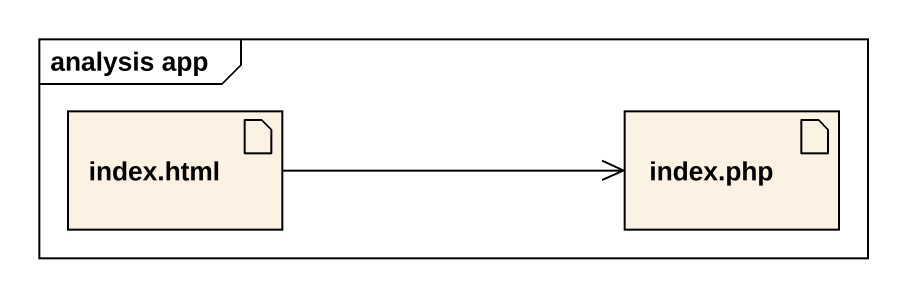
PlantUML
@startuml
mainframe analysis app
artifact "index.html" as index_html
artifact "index.php" as index_php
index_html -right-> index_php
@enduml
